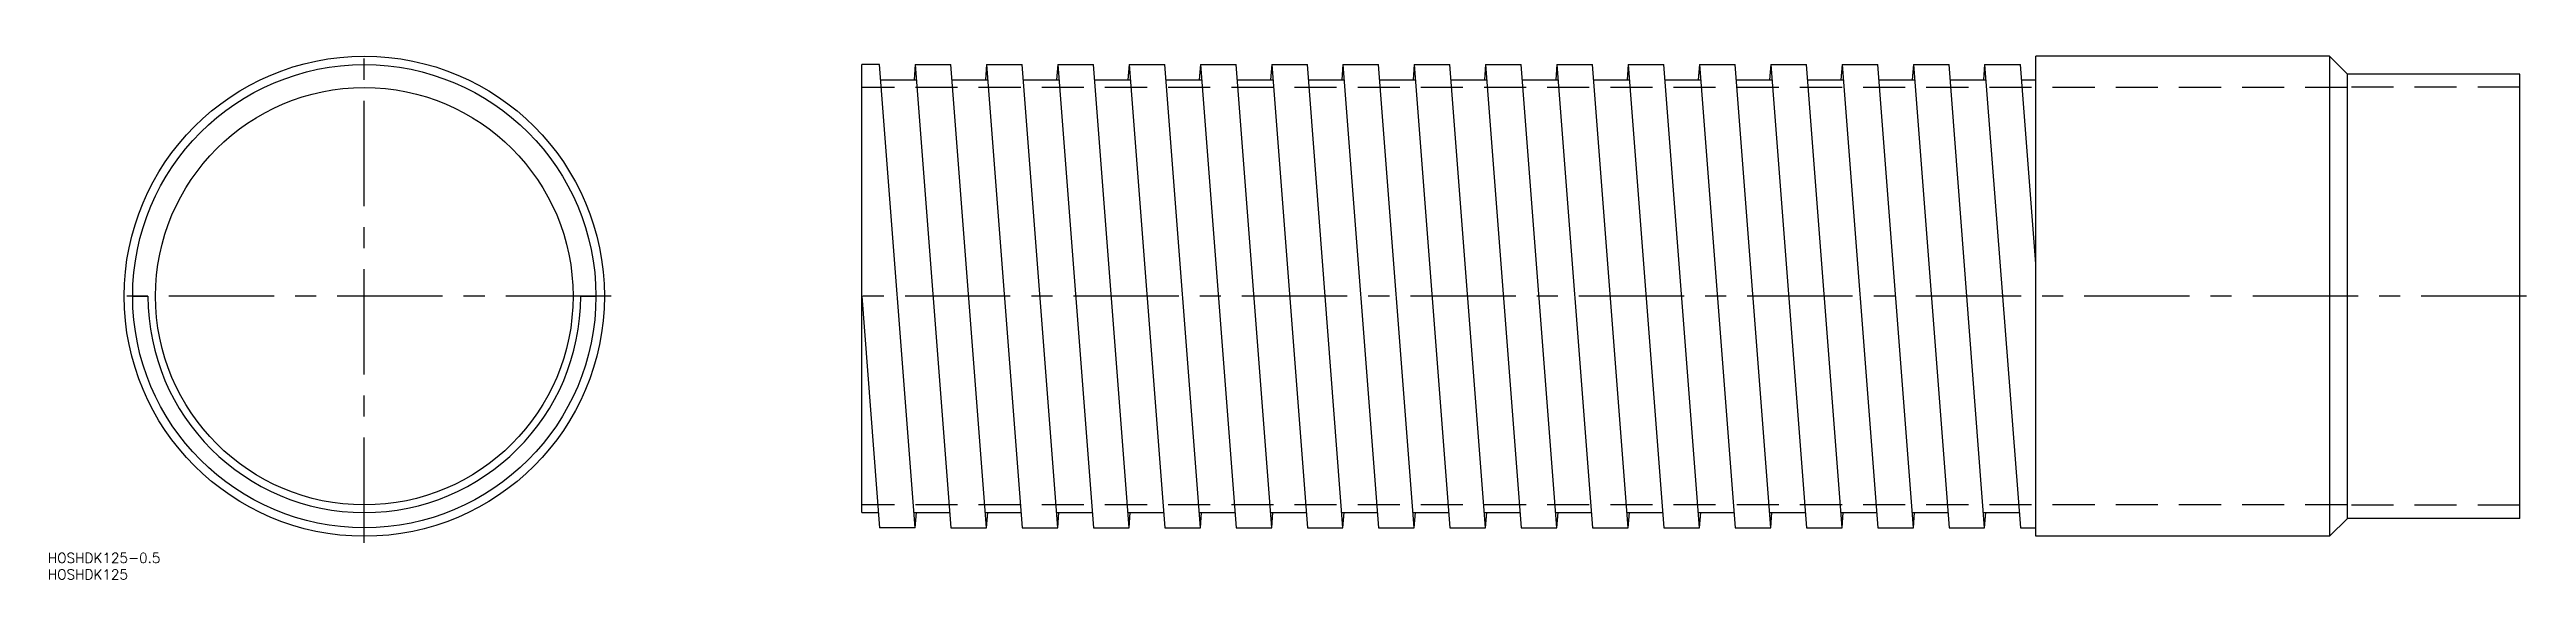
# Model space of a CAD drawing. Extents: x -95 to 652, y -85 to 74.
import ezdxf

# ---------------------------------------------------------------- set-up
doc = ezdxf.new("R2010")
doc.units = 0
doc.linetypes.add('CENTER', pattern=[50.8, 31.75, -6.35, 6.35, -6.35])
doc.linetypes.add('DASHED', pattern=[19.05, 12.7, -6.35])
doc.layers.get('0').update_dxf_attribs({"linetype": 'CONTINUOUS'})
doc.layers.add('CENTER', color=1, linetype='CENTER')
doc.styles.get("Standard").update_dxf_attribs({"font": 'txt.shx', "height": 3, "bigfont": 'bigfont.shx'})

msp = doc.modelspace()

# ---------------------------------------------------------------- linework, layer by layer
at = {"color": 7, "linetype": 'CONTINUOUS'}
for p, q in [((155.37, 69.85), (150, 69.85)), ((150, -65.25), (150, 69.85)), ((166.12, -69.85), (155.37, 69.85)), ((166.12, 69.85), (165.77, 65.25)), ((166.12, 69.85), (176.88, -69.85)), ((166.12, 69.85), (176.88, 69.85)), ((187.62, -69.85), (176.88, 69.85)), ((187.62, 69.85), (187.27, 65.25)), ((187.62, 69.85), (198.38, -69.85)), ((187.62, 69.85), (198.38, 69.85)), ((209.12, -69.85), (198.38, 69.85)), ((209.12, 69.85), (208.77, 65.25)), ((209.12, 69.85), (219.87, -69.85)), ((209.12, 69.85), (219.87, 69.85)), ((230.62, -69.85), (219.87, 69.85)), ((230.62, 69.85), (230.27, 65.25)), ((230.62, 69.85), (241.37, -69.85)), ((230.62, 69.85), (241.37, 69.85)), ((252.12, -69.85), (241.37, 69.85)), ((252.12, 69.85), (251.77, 65.25)), ((252.12, 69.85), (262.88, -69.85)), ((252.12, 69.85), (262.88, 69.85)), ((273.62, -69.85), (262.88, 69.85)), ((273.62, 69.85), (273.27, 65.25)), ((273.62, 69.85), (284.38, -69.85)), ((273.62, 69.85), (284.38, 69.85)), ((295.12, -69.85), (284.38, 69.85)), ((295.12, 69.85), (294.77, 65.25)), ((295.12, 69.85), (305.87, -69.85)), ((295.12, 69.85), (305.87, 69.85)), ((316.62, -69.85), (305.87, 69.85)), ((316.62, 69.85), (316.27, 65.25)), ((316.62, 69.85), (327.38, -69.85)), ((316.62, 69.85), (327.38, 69.85)), ((338.12, -69.85), (327.38, 69.85)), ((338.12, 69.85), (337.77, 65.25)), ((338.12, 69.85), (348.88, -69.85)), ((338.12, 69.85), (348.88, 69.85)), ((359.62, -69.85), (348.88, 69.85)), ((359.62, 69.85), (359.27, 65.25)), ((359.62, 69.85), (370.37, -69.85)), ((359.62, 69.85), (370.37, 69.85)), ((381.12, -69.85), (370.37, 69.85)), ((381.12, 69.85), (380.77, 65.25)), ((381.12, 69.85), (391.88, -69.85)), ((381.12, 69.85), (391.88, 69.85)), ((402.62, -69.85), (391.88, 69.85)), ((402.62, 69.85), (402.27, 65.25)), ((402.62, 69.85), (413.38, -69.85)), ((402.62, 69.85), (413.38, 69.85)), ((424.12, -69.85), (413.38, 69.85)), ((424.12, 69.85), (423.77, 65.25)), ((424.12, 69.85), (434.87, -69.85)), ((424.12, 69.85), (434.87, 69.85)), ((445.62, -69.85), (434.87, 69.85)), ((445.62, 69.85), (445.27, 65.25)), ((445.62, 69.85), (456.37, -69.85)), ((445.62, 69.85), (456.37, 69.85)), ((467.12, -69.85), (456.37, 69.85)), ((467.12, 69.85), (466.77, 65.25)), ((467.12, 69.85), (477.88, -69.85)), ((467.12, 69.85), (477.88, 69.85)), ((488.62, -69.85), (477.88, 69.85)), ((488.62, 69.85), (488.27, 65.25)), ((488.62, 69.85), (499.38, -69.85)), ((488.62, 69.85), (499.38, 69.85)), ((504, 9.75), (499.38, 69.85)), ((504, -72.4), (504, 72.4)), ((592.6, 72.4), (504, 72.4)), ((598, 67), (592.6, 72.4)), ((592.6, 72.4), (592.6, -72.4)), ((155.73, 65.25), (166.48, 65.25)), ((177.23, 65.25), (187.98, 65.25)), ((198.73, 65.25), (209.48, 65.25)), ((220.23, 65.25), (230.98, 65.25)), ((241.73, 65.25), (252.48, 65.25)), ((263.23, 65.25), (273.98, 65.25)), ((284.73, 65.25), (295.48, 65.25)), ((306.23, 65.25), (316.98, 65.25)), ((327.73, 65.25), (338.48, 65.25)), ((349.23, 65.25), (359.98, 65.25)), ((370.73, 65.25), (381.48, 65.25)), ((392.23, 65.25), (402.98, 65.25)), ((413.73, 65.25), (424.48, 65.25)), ((435.23, 65.25), (445.98, 65.25)), ((456.73, 65.25), (467.48, 65.25)), ((478.23, 65.25), (488.98, 65.25)), ((499.73, 65.25), (504, 65.25)), ((598, -67), (598, 67)), ((650, 67), (598, 67)), ((650, -67), (650, 67)), ((-69.85, 0), (-65.25, 0)), ((65.25, 0), (69.85, 0)), ((150, 0), (155.37, -69.85)), ((150, -65.25), (155.02, -65.25)), ((165.77, -65.25), (176.52, -65.25)), ((166.12, -69.85), (166.48, -65.25)), ((187.27, -65.25), (198.02, -65.25)), ((187.62, -69.85), (187.98, -65.25)), ((208.77, -65.25), (219.52, -65.25)), ((209.12, -69.85), (209.48, -65.25)), ((230.27, -65.25), (241.02, -65.25)), ((230.62, -69.85), (230.98, -65.25)), ((251.77, -65.25), (262.52, -65.25)), ((252.12, -69.85), (252.48, -65.25)), ((273.27, -65.25), (284.02, -65.25)), ((273.62, -69.85), (273.98, -65.25)), ((294.77, -65.25), (305.52, -65.25)), ((295.12, -69.85), (295.48, -65.25)), ((316.27, -65.25), (327.02, -65.25)), ((316.62, -69.85), (316.98, -65.25)), ((337.77, -65.25), (348.52, -65.25)), ((338.12, -69.85), (338.48, -65.25)), ((359.27, -65.25), (370.02, -65.25)), ((359.62, -69.85), (359.98, -65.25)), ((380.77, -65.25), (391.52, -65.25)), ((381.12, -69.85), (381.48, -65.25)), ((402.27, -65.25), (413.02, -65.25)), ((402.62, -69.85), (402.98, -65.25)), ((423.77, -65.25), (434.52, -65.25)), ((424.12, -69.85), (424.48, -65.25)), ((445.27, -65.25), (456.02, -65.25)), ((445.62, -69.85), (445.98, -65.25)), ((466.77, -65.25), (477.52, -65.25)), ((467.12, -69.85), (467.48, -65.25)), ((488.27, -65.25), (499.02, -65.25)), ((488.62, -69.85), (488.98, -65.25)), ((592.6, -72.4), (598, -67)), ((650, -67), (598, -67)), ((166.12, -69.85), (155.37, -69.85)), ((176.88, -69.85), (187.62, -69.85)), ((198.38, -69.85), (209.12, -69.85)), ((219.87, -69.85), (230.62, -69.85)), ((241.37, -69.85), (252.12, -69.85)), ((262.88, -69.85), (273.62, -69.85)), ((284.38, -69.85), (295.12, -69.85)), ((305.87, -69.85), (316.62, -69.85)), ((327.38, -69.85), (338.12, -69.85)), ((348.88, -69.85), (359.62, -69.85)), ((370.37, -69.85), (381.12, -69.85)), ((391.88, -69.85), (402.62, -69.85)), ((413.38, -69.85), (424.12, -69.85)), ((434.87, -69.85), (445.62, -69.85)), ((456.37, -69.85), (467.12, -69.85)), ((477.88, -69.85), (488.62, -69.85)), ((499.38, -69.85), (504, -69.85)), ((592.6, -72.4), (504, -72.4))]:
    msp.add_line(p, q, dxfattribs=at)
at = {"color": 3, "linetype": 'DASHED'}
for p, q in [((598, 62.95), (150, 62.95)), ((650, 63), (598, 63)), ((598, -62.95), (150, -62.95)), ((650, -63), (598, -63))]:
    msp.add_line(p, q, dxfattribs=at)
at = {"color": 7, "linetype": 'CONTINUOUS'}
for radius in [72.4, 69.85, 62.95]:
    msp.add_circle((0, 0), radius, dxfattribs=at)
msp.add_arc((0, 0), 65.25, 180, 0, dxfattribs=at)
at = {"layer": 'CENTER', "color": 1, "linetype": 'CENTER'}
for p, q in [((0, -74.4), (0, 74.4)), ((74.4, 0), (-74.4, 0)), ((652, 0), (148, 0))]:
    msp.add_line(p, q, dxfattribs=at)

# ---------------------------------------------------------------- texts
at = {"color": 7, "linetype": 'CONTINUOUS'}
for s, p in [('HOSHDK125-0.5', (-95.44, -80.43)), ('HOSHDK125', (-95.44, -85.43))]:
    msp.add_text(s, height=3, dxfattribs=at).set_placement(p)

doc.saveas('drawing.dxf')
